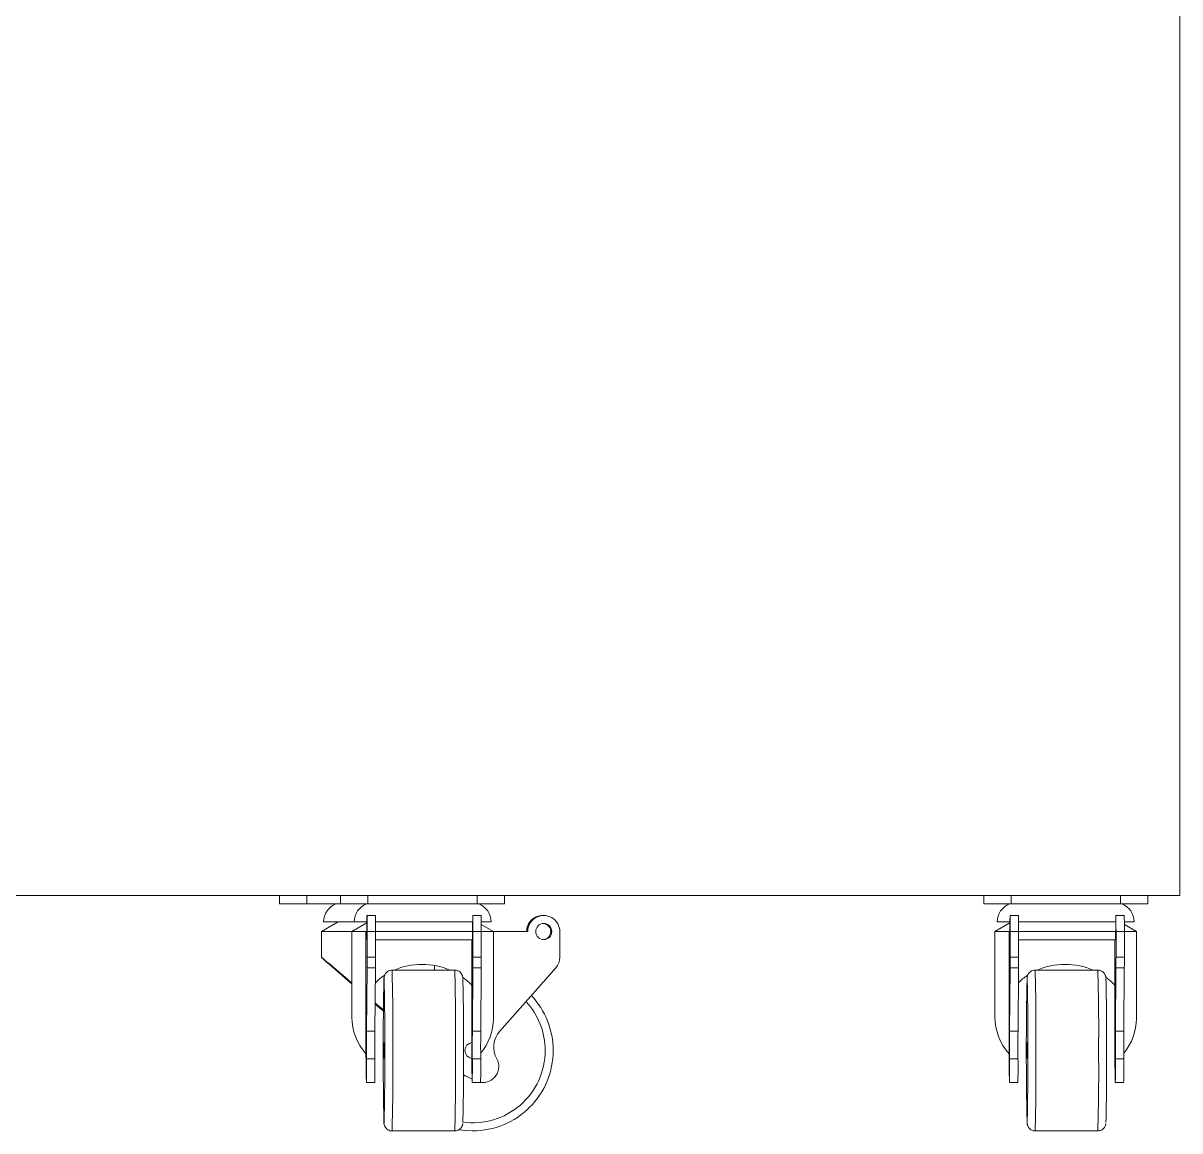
# Model space of a CAD drawing. Header units: millimetres. Extents: x 0 to 1189, y 0 to 841.
# Drawn here: x 427.5 to 499.5, y 371.7 to 440.6 of the extents above; entities that cross this region are included whole.
import ezdxf

# ---------------------------------------------------------------- set-up
doc = ezdxf.new("R2010")
doc.units = ezdxf.units.MM
doc.layers.get('0').update_dxf_attribs({"lineweight": 18})

msp = doc.modelspace()

# ---------------------------------------------------------------- linework, layer by layer
at = {"color": 7, "linetype": 'Continuous', "lineweight": 15}
for p, q in [((499.474, 455.3483), (499.474, 386.3483)), ((499.474, 386.3483), (365.474, 386.3483)), ((443.474, 385.8283), (443.474, 386.3483)), ((445.174, 385.8283), (443.474, 385.8283)), ((445.174, 385.8283), (445.174, 386.3483)), ((447.274, 385.8283), (445.174, 385.8283)), ((447.274, 385.8283), (447.274, 386.3483)), ((448.974, 385.8283), (447.274, 385.8283)), ((448.974, 385.8283), (448.974, 386.3483)), ((455.774, 385.8283), (448.974, 385.8283)), ((455.774, 385.8283), (455.774, 386.3483)), ((457.474, 385.8283), (455.774, 385.8283)), ((457.474, 385.8283), (457.474, 386.3483)), ((487.274, 385.8283), (487.274, 386.3483)), ((488.974, 385.8283), (487.274, 385.8283)), ((488.974, 385.8283), (488.974, 386.3483)), ((495.774, 385.8283), (488.974, 385.8283)), ((495.774, 385.8283), (495.774, 386.3483)), ((497.474, 385.8283), (495.774, 385.8283)), ((497.474, 385.8283), (497.474, 386.3483)), ((449.4324, 385.1083), (448.9124, 385.1083)), ((456.0121, 385.1083), (455.4921, 385.1083)), ((459.8451, 385.1083), (459.8402, 385.1083)), ((459.9069, 385.1083), (459.902, 385.1083)), ((489.4324, 385.1083), (488.9124, 385.1083)), ((496.0121, 385.1083), (495.4921, 385.1083)), ((447.1132, 384.7083), (446.074, 384.1083)), ((448.114, 384.7083), (446.214, 384.7083)), ((448.9045, 384.6455), (447.974, 384.1083)), ((448.9049, 384.7083), (448.114, 384.7083)), ((455.4846, 384.7083), (449.4399, 384.7083)), ((456.634, 384.7083), (456.0196, 384.7083)), ((456.774, 384.1083), (456.0205, 384.5433)), ((488.9045, 384.6455), (487.974, 384.1083)), ((488.9049, 384.7083), (488.114, 384.7083)), ((495.4846, 384.7083), (489.4399, 384.7083)), ((496.634, 384.7083), (496.0196, 384.7083)), ((496.774, 384.1083), (496.0205, 384.5433)), ((446.074, 384.1083), (446.074, 382.5081)), ((447.974, 384.1083), (446.074, 384.1083)), ((447.974, 384.1083), (447.974, 378.7651)), ((448.8485, 384.1083), (447.974, 384.1083)), ((448.8485, 376.4972), (448.8485, 384.1083)), ((448.903, 384.1083), (448.8485, 384.1083)), ((449.4417, 384.1083), (448.9218, 384.1083)), ((448.9218, 382.5098), (448.9218, 384.1083)), ((449.4417, 382.5098), (449.4417, 384.1083)), ((455.4733, 384.1083), (449.4417, 384.1083)), ((449.4417, 383.5883), (455.4733, 383.5883)), ((455.4266, 376.6483), (455.4266, 383.5883)), ((455.4733, 383.5883), (455.4733, 384.1083)), ((455.4733, 384.1083), (455.4827, 384.1083)), ((455.5015, 382.5098), (455.5015, 384.1083)), ((456.0215, 384.1083), (455.5015, 384.1083)), ((456.0215, 382.5098), (456.0215, 384.1083)), ((456.774, 384.1083), (456.0215, 384.1083)), ((456.774, 378.6942), (456.774, 384.1083)), ((458.9069, 384.1083), (456.774, 384.1083)), ((460.9069, 382.5098), (460.9069, 384.1083)), ((487.974, 384.1083), (487.974, 378.7651)), ((488.8485, 384.1083), (487.974, 384.1083)), ((488.8485, 376.4972), (488.8485, 384.1083)), ((488.903, 384.1083), (488.8485, 384.1083)), ((488.9218, 382.5098), (488.9218, 384.1083)), ((489.4417, 384.1083), (488.9218, 384.1083)), ((489.4417, 382.5098), (489.4417, 384.1083)), ((495.4733, 384.1083), (489.4417, 384.1083)), ((489.4417, 383.5883), (495.4733, 383.5883)), ((495.4266, 376.6483), (495.4266, 383.5883)), ((495.4733, 383.5883), (495.4733, 384.1083)), ((495.4733, 384.1083), (495.4827, 384.1083)), ((495.5015, 382.5098), (495.5015, 384.1083)), ((496.0214, 384.1083), (495.5015, 384.1083)), ((496.0214, 382.5098), (496.0214, 384.1083)), ((496.774, 384.1083), (496.0214, 384.1083)), ((496.774, 378.6942), (496.774, 384.1083)), ((448.9218, 382.5098), (449.4417, 382.5098)), ((455.5015, 382.5098), (456.0215, 382.5098)), ((488.9218, 382.5098), (489.4417, 382.5098)), ((495.5015, 382.5098), (496.0214, 382.5098)), ((448.8868, 377.9187), (448.9194, 381.8472)), ((449.4394, 381.8472), (448.9194, 381.8472)), ((449.4068, 377.9187), (449.4394, 381.8472)), ((454.3708, 381.7083), (450.471, 381.7083)), ((453.1067, 381.7083), (453.1067, 381.9957)), ((455.4991, 381.8472), (455.4665, 377.9187)), ((456.0191, 381.8472), (455.4991, 381.8472)), ((456.0191, 381.8472), (455.9865, 377.9187)), ((457.1798, 377.9187), (460.6558, 381.8472)), ((488.8868, 377.9187), (488.9194, 381.8472)), ((489.4394, 381.8472), (488.9194, 381.8472)), ((489.4068, 377.9187), (489.4394, 381.8472)), ((494.3708, 381.7083), (490.471, 381.7083)), ((495.4991, 381.8472), (495.4665, 377.9187)), ((496.0191, 381.8472), (495.4991, 381.8472)), ((496.0191, 381.8472), (495.9865, 377.9187)), ((449.4068, 377.9187), (448.8868, 377.9187)), ((455.9865, 377.9187), (455.4665, 377.9187)), ((489.4068, 377.9187), (488.8868, 377.9187)), ((495.9865, 377.9187), (495.4665, 377.9187)), ((448.8485, 376.4972), (448.8503, 376.3345)), ((455.43, 376.3345), (455.4266, 376.6483)), ((488.8485, 376.4972), (488.8503, 376.3345)), ((495.43, 376.3345), (495.4266, 376.6483)), ((449.4049, 376.1876), (448.8849, 376.1876)), ((455.9846, 376.1876), (455.4647, 376.1876)), ((489.4049, 376.1876), (488.8849, 376.1876)), ((495.9846, 376.1876), (495.4647, 376.1876)), ((448.8691, 374.9981), (448.8723, 374.8267)), ((455.2916, 374.9981), (455.2965, 374.9981)), ((455.2916, 374.9981), (455.4503, 374.9177)), ((455.2965, 374.9981), (455.4502, 374.9202)), ((455.452, 374.8267), (455.4488, 374.9981)), ((488.8691, 374.9981), (488.8723, 374.8267)), ((495.452, 374.8267), (495.4488, 374.9981)), ((448.8767, 374.7083), (449.3967, 374.7083)), ((455.4564, 374.7083), (455.9764, 374.7083)), ((455.9776, 374.7161), (456.1022, 374.7083)), ((456.1022, 374.7083), (456.1071, 374.7083)), ((488.8767, 374.7083), (489.3967, 374.7083)), ((495.4564, 374.7083), (495.9764, 374.7083)), ((450.471, 371.7083), (454.3708, 371.7083)), ((455.4555, 371.7083), (455.4921, 371.7083)), ((490.471, 371.7083), (494.3708, 371.7083))]:
    msp.add_line(p, q, dxfattribs=at)
for points in [[(448.9218, 384.1083), (448.9214, 384.39), (448.9203, 384.649), (448.9185, 384.8641), (448.9163, 385.0179), (448.9137, 385.0981), (448.911, 385.0981), (448.9085, 385.0179), (448.9062, 384.8641), (448.9045, 384.649), (448.9034, 384.39), (448.903, 384.1083)], [(455.5015, 384.1083), (455.5011, 384.39), (455.5, 384.649), (455.4982, 384.8641), (455.496, 385.0179), (455.4934, 385.0981), (455.4907, 385.0981), (455.4882, 385.0179), (455.4859, 384.8641), (455.4842, 384.649), (455.4831, 384.39), (455.4827, 384.1083)], [(488.9218, 384.1083), (488.9214, 384.39), (488.9203, 384.649), (488.9185, 384.8641), (488.9163, 385.0179), (488.9137, 385.0981), (488.911, 385.0981), (488.9085, 385.0179), (488.9062, 384.8641), (488.9045, 384.649), (488.9034, 384.39), (488.903, 384.1083)], [(495.5015, 384.1083), (495.5011, 384.39), (495.5, 384.649), (495.4982, 384.8641), (495.496, 385.0179), (495.4934, 385.0981), (495.4908, 385.0981), (495.4882, 385.0179), (495.4859, 384.8641), (495.4842, 384.649), (495.4831, 384.39), (495.4827, 384.1083)], [(448.9077, 384.1083), (448.908, 383.917), (448.9091, 383.7548), (448.9106, 383.6464), (448.9124, 383.6083), (448.9142, 383.6464), (448.9157, 383.7548), (448.9167, 383.917), (448.9171, 384.1083), (448.9167, 384.2997), (448.9157, 384.4619), (448.9142, 384.5703), (448.9124, 384.6083), (448.9106, 384.5703), (448.9091, 384.4619), (448.908, 384.2997), (448.9077, 384.1083)], [(455.4874, 384.1083), (455.4878, 384.2997), (455.4888, 384.4619), (455.4903, 384.5703), (455.4921, 384.6083), (455.4939, 384.5703), (455.4954, 384.4619), (455.4964, 384.2997), (455.4968, 384.1083), (455.4964, 383.917), (455.4954, 383.7548), (455.4939, 383.6464), (455.4921, 383.6083), (455.4903, 383.6464), (455.4888, 383.7548), (455.4878, 383.917), (455.4874, 384.1083)], [(488.9077, 384.1083), (488.908, 383.917), (488.9091, 383.7548), (488.9106, 383.6464), (488.9124, 383.6083), (488.9142, 383.6464), (488.9157, 383.7548), (488.9167, 383.917), (488.9171, 384.1083), (488.9167, 384.2997), (488.9157, 384.4619), (488.9142, 384.5703), (488.9124, 384.6083), (488.9106, 384.5703), (488.9091, 384.4619), (488.908, 384.2997), (488.9077, 384.1083)], [(495.4874, 384.1083), (495.4877, 384.2997), (495.4888, 384.4619), (495.4903, 384.5703), (495.4921, 384.6083), (495.4939, 384.5703), (495.4954, 384.4619), (495.4964, 384.2997), (495.4968, 384.1083), (495.4964, 383.917), (495.4954, 383.7548), (495.4939, 383.6464), (495.4921, 383.6083), (495.4903, 383.6464), (495.4888, 383.7548), (495.4877, 383.917), (495.4874, 384.1083)], [(448.8664, 376.7083), (448.8667, 376.517), (448.8678, 376.3548), (448.8693, 376.2464), (448.8711, 376.2083), (448.8729, 376.2464), (448.8744, 376.3548), (448.8754, 376.517), (448.8758, 376.7083), (448.8754, 376.8997), (448.8744, 377.0619), (448.8729, 377.1703), (448.8711, 377.2083), (448.8693, 377.1703), (448.8678, 377.0619), (448.8667, 376.8997), (448.8664, 376.7083)], [(449.9757, 376.7083), (449.9754, 376.8997), (449.9743, 377.0619), (449.9728, 377.1703), (449.971, 377.2083), (449.9692, 377.1703), (449.9677, 377.0619), (449.9667, 376.8997), (449.9663, 376.7083), (449.9667, 376.517), (449.9677, 376.3548), (449.9692, 376.2464), (449.971, 376.2083), (449.9728, 376.2464), (449.9743, 376.3548), (449.9754, 376.517), (449.9757, 376.7083)], [(455.4461, 376.7083), (455.4464, 376.517), (455.4475, 376.3548), (455.449, 376.2464), (455.4508, 376.2083), (455.4526, 376.2464), (455.4541, 376.3548), (455.4551, 376.517), (455.4555, 376.7083), (455.4551, 376.8997), (455.4541, 377.0619), (455.4526, 377.1703), (455.4508, 377.2083), (455.449, 377.1703), (455.4475, 377.0619), (455.4464, 376.8997), (455.4461, 376.7083)], [(488.8664, 376.7083), (488.8667, 376.517), (488.8678, 376.3548), (488.8693, 376.2464), (488.8711, 376.2083), (488.8729, 376.2464), (488.8744, 376.3548), (488.8754, 376.517), (488.8758, 376.7083), (488.8754, 376.8997), (488.8744, 377.0619), (488.8729, 377.1703), (488.8711, 377.2083), (488.8693, 377.1703), (488.8678, 377.0619), (488.8667, 376.8997), (488.8664, 376.7083)], [(489.9757, 376.7083), (489.9754, 376.8997), (489.9743, 377.0619), (489.9728, 377.1703), (489.971, 377.2083), (489.9692, 377.1703), (489.9677, 377.0619), (489.9667, 376.8997), (489.9663, 376.7083), (489.9667, 376.517), (489.9677, 376.3548), (489.9692, 376.2464), (489.971, 376.2083), (489.9728, 376.2464), (489.9743, 376.3548), (489.9754, 376.517), (489.9757, 376.7083)], [(495.4461, 376.7083), (495.4464, 376.517), (495.4475, 376.3548), (495.449, 376.2464), (495.4508, 376.2083), (495.4526, 376.2464), (495.4541, 376.3548), (495.4551, 376.517), (495.4555, 376.7083), (495.4551, 376.8997), (495.4541, 377.0619), (495.4526, 377.1703), (495.4508, 377.2083), (495.449, 377.1703), (495.4475, 377.0619), (495.4464, 376.8997), (495.4461, 376.7083)], [(448.8723, 374.8267), (448.8748, 374.7296), (448.8774, 374.7113), (448.88, 374.7733), (448.8824, 374.9105), (448.8842, 375.112), (448.8855, 375.3615), (448.8861, 375.6388), (448.8859, 375.9218), (448.8849, 376.1876)], [(455.4647, 376.1876), (455.4656, 375.9218), (455.4658, 375.6388), (455.4652, 375.3615), (455.464, 375.112), (455.4621, 374.9105), (455.4597, 374.7733), (455.4571, 374.7113), (455.4545, 374.7296), (455.452, 374.8267)], [(488.8723, 374.8267), (488.8748, 374.7296), (488.8774, 374.7113), (488.88, 374.7733), (488.8824, 374.9105), (488.8842, 375.112), (488.8855, 375.3615), (488.8861, 375.6388), (488.8859, 375.9218), (488.8849, 376.1876)], [(495.4647, 376.1876), (495.4656, 375.9218), (495.4658, 375.6388), (495.4652, 375.3615), (495.464, 375.112), (495.4621, 374.9105), (495.4597, 374.7733), (495.4571, 374.7113), (495.4545, 374.7296), (495.452, 374.8267)], [(454.9106, 375.204), (455.0296, 375.1382), (455.2965, 374.9981)], [(454.9106, 375.2013), (455.0247, 375.1382), (455.2916, 374.9981)], [(454.6524, 371.7732), (455.0115, 371.7281), (455.4555, 371.7083)]]:
    msp.add_lwpolyline(points, dxfattribs=at)
at = {"color": 8, "linetype": 'Continuous', "lineweight": 15}
for points in [[(449.9736, 381.2), (449.9684, 381.1994), (449.9663, 381.1803)], [(489.9736, 381.2), (489.9684, 381.1994), (489.9663, 381.1803)], [(449.9657, 372.2446), (449.9684, 372.2172), (449.9736, 372.2164)], [(489.9657, 372.2446), (489.9684, 372.2172), (489.9735, 372.2164)], [(455.4921, 371.7083), (455.0481, 371.7281), (454.6622, 371.7777)]]:
    msp.add_lwpolyline(points, dxfattribs=at)
at = {"color": 7, "linetype": 'Continuous', "lineweight": 15}
msp.add_circle((459.9069, 384.1083), 0.5, dxfattribs=at)
for centre, radius, start, end in [((447.414, 384.7083), 1.2, 111.03947, 180), ((449.314, 384.7083), 1.2, 111.03947, 180), ((455.434, 384.7083), 1.2, 0, 68.96053), ((489.314, 384.7083), 1.2, 111.03947, 180), ((495.434, 384.7083), 1.2, 0, 68.96053), ((425.1919, 384.3807), 24.2514, 359.356428, 1.719289), ((431.7716, 384.3807), 24.2514, 359.356428, 1.719289), ((459.8403, 384.1083), 1, 90.001525, 180.001548), ((459.8452, 384.1083), 1, 88.371765, 180.000954), ((459.902, 384.1083), 1, 90.001759, 180.000973), ((459.9069, 384.1083), 1, 359.998031, 180.001969), ((465.1715, 384.3807), 24.2717, 359.357077, 1.717958), ((471.7513, 384.3807), 24.2717, 359.357077, 1.717958), ((459.8402, 384.1083), 0.5, 273.823463, 86.176537), ((459.8451, 384.1083), 0.5, 273.543684, 86.456316), ((459.902, 384.1083), 0.5, 359.997815, 89.999452), ((459.902, 384.1083), 0.5, 270.001907, 0.000826), ((365.1132, 382.4763), 83.8086, 359.569917, 0.022953), ((366.1161, 382.4753), 83.3256, 359.568089, 0.023751), ((371.6929, 382.4763), 83.8086, 359.569917, 0.022953), ((372.6958, 382.4753), 83.3256, 359.568089, 0.023751), ((459.9068, 382.5099), 1.0001, 318.498154, 359.99932), ((404.9456, 382.4761), 83.9762, 359.570884, 0.023016), ((406.4262, 382.4742), 83.0155, 359.567238, 0.024602), ((411.5253, 382.4761), 83.9762, 359.570884, 0.023016), ((413.0059, 382.4742), 83.0155, 359.567238, 0.024602), ((674.8918, 376.6961), 224.9702, 178.85789, 181.133779), ((326.6724, 377.8648), 123.3463, 359.462799, 1.549451), ((303.2857, 377.6889), 151.6306, 359.62946, 1.315898), ((714.9005, 376.696), 224.9789, 178.857896, 181.133696), ((366.6487, 377.8647), 123.37, 359.462924, 1.549174), ((343.2303, 377.6883), 151.6859, 359.629844, 1.315667), ((455.4917, 376.7083), 5.0002, 359.999962, 43.19315), ((590.5154, 376.9034), 141.6323, 179.589289, 180.28958), ((590.7473, 376.9037), 141.3442, 179.588575, 180.290294), ((597.0951, 376.9034), 141.6323, 179.589289, 180.28958), ((597.4656, 376.9036), 141.4827, 179.588919, 180.28995), ((458.3152, 376.9141), 1.5159, 138.497884, 208.63724), ((630.4583, 376.904), 141.5752, 179.589345, 180.289919), ((631.0937, 376.9029), 141.6906, 179.589235, 180.289239), ((637.038, 376.904), 141.5752, 179.589345, 180.289919), ((637.2805, 376.9043), 141.2977, 179.588657, 180.290607), ((455.5071, 376.7083), 0.5, 99.264603, 180.002467), ((629.0968, 378.1984), 180.2561, 180.592451, 181.017298), ((319.5387, 375.6157), 130.4792, 358.507109, 0.479783), ((315.422, 375.6835), 139.4948, 358.577098, 0.420927), ((455.5071, 376.7083), 0.5, 179.998567, 261.288757), ((635.9689, 378.2025), 180.5486, 180.592795, 181.016954), ((455.492, 376.7082), 4.9999, 270.001098, 0.001361), ((669.3892, 378.2025), 180.5486, 180.592795, 181.016954), ((359.604, 375.6153), 130.4139, 358.506539, 0.480201), ((355.3751, 375.6841), 139.5418, 358.577332, 0.420541), ((675.9689, 378.2025), 180.5486, 180.592795, 181.016954), ((410.1954, 375.6664), 39.2129, 358.59992, 0.761523), ((416.7723, 375.6663), 39.2158, 358.60023, 0.761675), ((456.107, 375.7083), 1, 262.563207, 28.639304), ((450.273, 375.6658), 39.1354, 358.598007, 0.763897), ((456.807, 375.6664), 39.1811, 358.59881, 0.762171)]:
    msp.add_arc(centre, radius, start, end, dxfattribs=at)
at = {"color": 8, "linetype": 'Continuous', "lineweight": 15}
for centre, radius, start, end in [((325.0725, 378.0309), 125.4524, 359.395952, 1.679771), ((328.9964, 378.0313), 125.4283, 359.395665, 1.679922), ((365.0838, 378.0311), 125.4411, 359.395781, 1.679805), ((369.0092, 378.0314), 125.4155, 359.395548, 1.680038), ((455.4964, 376.7083), 4.5001, 359.999876, 42.64723), ((325.0456, 375.3858), 125.4793, 358.320543, 0.60387), ((328.997, 375.3854), 125.4277, 358.320073, 0.604339), ((455.4967, 376.7082), 4.4999, 262.079745, 0.001458), ((365.0844, 375.3855), 125.4405, 358.32019, 0.604222), ((369.0098, 375.3852), 125.4149, 358.319957, 0.604455)]:
    msp.add_arc(centre, radius, start, end, dxfattribs=at)
at = {"color": 7, "linetype": 'Continuous', "lineweight": 15}
for centre, major_axis, ratio, start_param, end_param in [((450.474, 378.7296), (4.4, -3.7786), 0.0046397, 2.1790755, 4.1120788), ((450.474, 378.7296), (3.88, -3.332), 0.0046397, 2.2749275, 4.0162267), ((452.374, 378.7296), (3.8787, -0.119), 0.8585376, 1.1417652, 2.0712746), ((492.374, 378.7296), (3.8787, -0.119), 0.8585376, 1.1417652, 2.0712746), ((452.374, 378.7296), (3.8787, -0.119), 0.8585376, 2.2636449, 2.4578544), ((492.374, 378.7296), (3.8787, -0.119), 0.8585376, 2.2636449, 2.4578544), ((452.374, 378.7296), (3.8787, -0.119), 0.8585376, 0.6915958, 0.8917331), ((492.374, 378.7296), (3.8787, -0.119), 0.8585376, 0.6915958, 0.8917331), ((450.474, 378.7296), (4.4, -3.7786), 0.0046397, 4.4746475, 4.5937027), ((450.474, 378.7296), (3.88, -3.332), 0.0046397, 4.4414729, 4.5771684), ((450.474, 378.7296), (3.88, -3.332), 0.0046397, 1.7138862, 1.8495484), ((450.474, 378.7296), (4.4, -3.7786), 0.0046397, 1.6973519, 1.8163738), ((452.374, 378.7296), (4.3985, -0.135), 0.8585376, 3.1679291, 3.809366), ((452.374, 378.7296), (4.3985, -0.135), 0.8585376, 5.6965884, 6.3095218), ((492.374, 378.7296), (4.3985, -0.135), 0.8585376, 3.1679291, 3.809366), ((492.374, 378.7296), (4.3985, -0.135), 0.8585376, 5.7006725, 6.3095218)]:
    msp.add_ellipse(centre, major_axis=major_axis, ratio=ratio, start_param=start_param, end_param=end_param, dxfattribs=at)
for points, knots in [([(450.4714, 381.7018), (450.452, 381.7036), (450.3777, 381.7105), (450.2608, 381.6685), (450.144, 381.594), (450.0652, 381.5071), (450.0167, 381.4238), (449.9917, 381.3563), (449.9801, 381.3102), (449.9734, 381.2729), (449.9701, 381.2461), (449.9689, 381.2305), (449.9684, 381.2233)], [0, 0, 0, 0, 0.04284832, 0.16404385, 0.26349327, 0.34907754, 0.42286246, 0.48304797, 0.53176368, 0.58860351, 0.68730628, 0.77136794, 0.77136794, 0.77136794, 0.77136794]), ([(454.8739, 381.2071), (454.8731, 381.2218), (454.8718, 381.2468), (454.8661, 381.2929), (454.8475, 381.3667), (454.8113, 381.4538), (454.7412, 381.5536), (454.6294, 381.6441), (454.5, 381.7022), (454.4091, 381.7019), (454.3722, 381.7018)], [0, 0, 0, 0, 0.1669085, 0.28322253, 0.33965455, 0.40787274, 0.49745598, 0.59635077, 0.70829211, 0.7850314, 0.7850314, 0.7850314, 0.7850314]), ([(490.4714, 381.7018), (490.452, 381.7036), (490.3777, 381.7105), (490.2608, 381.6685), (490.144, 381.594), (490.0652, 381.5071), (490.0167, 381.4238), (489.9917, 381.3563), (489.9801, 381.3102), (489.9734, 381.2729), (489.9701, 381.2461), (489.9689, 381.2305), (489.9684, 381.2233)], [0, 0, 0, 0, 0.04284396, 0.16403938, 0.26348856, 0.34907571, 0.42286044, 0.48304664, 0.53176186, 0.58860225, 0.68730479, 0.77136521, 0.77136521, 0.77136521, 0.77136521]), ([(494.8739, 381.2071), (494.8731, 381.2218), (494.8718, 381.2468), (494.8661, 381.2929), (494.8474, 381.3667), (494.8114, 381.4538), (494.7412, 381.5536), (494.6294, 381.6441), (494.5, 381.7022), (494.4091, 381.7019), (494.3722, 381.7018)], [0, 0, 0, 0, 0.16690874, 0.28322234, 0.33965621, 0.40787301, 0.49745635, 0.59635133, 0.70829309, 0.78503671, 0.78503671, 0.78503671, 0.78503671]), ([(449.9673, 372.2074), (449.9681, 372.197), (449.9696, 372.1755), (449.9733, 372.1422), (449.9844, 372.0853), (450.0097, 372.0071), (450.0621, 371.9113), (450.1539, 371.8126), (450.2827, 371.7389), (450.3991, 371.7013), (450.4643, 371.7115), (450.4745, 371.7131)], [0, 0, 0, 0, 0.11707412, 0.24039753, 0.30828026, 0.36684572, 0.45374629, 0.54383995, 0.65016632, 0.76730592, 0.78909079, 0.78909079, 0.78909079, 0.78909079]), ([(454.3719, 371.7127), (454.424, 371.7157), (454.5251, 371.7214), (454.6532, 371.7889), (454.7471, 371.872), (454.8079, 371.9586), (454.8419, 372.0348), (454.8577, 372.0889), (454.8647, 372.1219), (454.8664, 372.1343), (454.8673, 372.14)], [0, 0, 0, 0, 0.13514272, 0.26249107, 0.37044881, 0.46380599, 0.54354265, 0.60484083, 0.66478752, 0.71498548, 0.71498548, 0.71498548, 0.71498548]), ([(489.9673, 372.2074), (489.9681, 372.197), (489.9696, 372.1755), (489.9733, 372.1422), (489.9844, 372.0853), (490.0097, 372.0071), (490.0621, 371.9113), (490.1539, 371.8126), (490.2827, 371.7389), (490.3991, 371.7013), (490.4643, 371.7115), (490.4745, 371.7131)], [0, 0, 0, 0, 0.11707442, 0.24039707, 0.30827957, 0.36684565, 0.45374643, 0.54383707, 0.65016676, 0.76730208, 0.789087, 0.789087, 0.789087, 0.789087]), ([(494.3719, 371.7127), (494.424, 371.7157), (494.5251, 371.7214), (494.6532, 371.7889), (494.7471, 371.872), (494.8079, 371.9586), (494.8419, 372.0348), (494.8577, 372.0889), (494.8647, 372.1219), (494.8664, 372.1343), (494.8673, 372.14)], [0, 0, 0, 0, 0.1351479, 0.26249634, 0.37045046, 0.46380754, 0.54354412, 0.60484223, 0.66478884, 0.71498653, 0.71498653, 0.71498653, 0.71498653])]:
    msp.add_open_spline(points, degree=3, knots=knots, dxfattribs=at)

doc.saveas('drawing.dxf')
